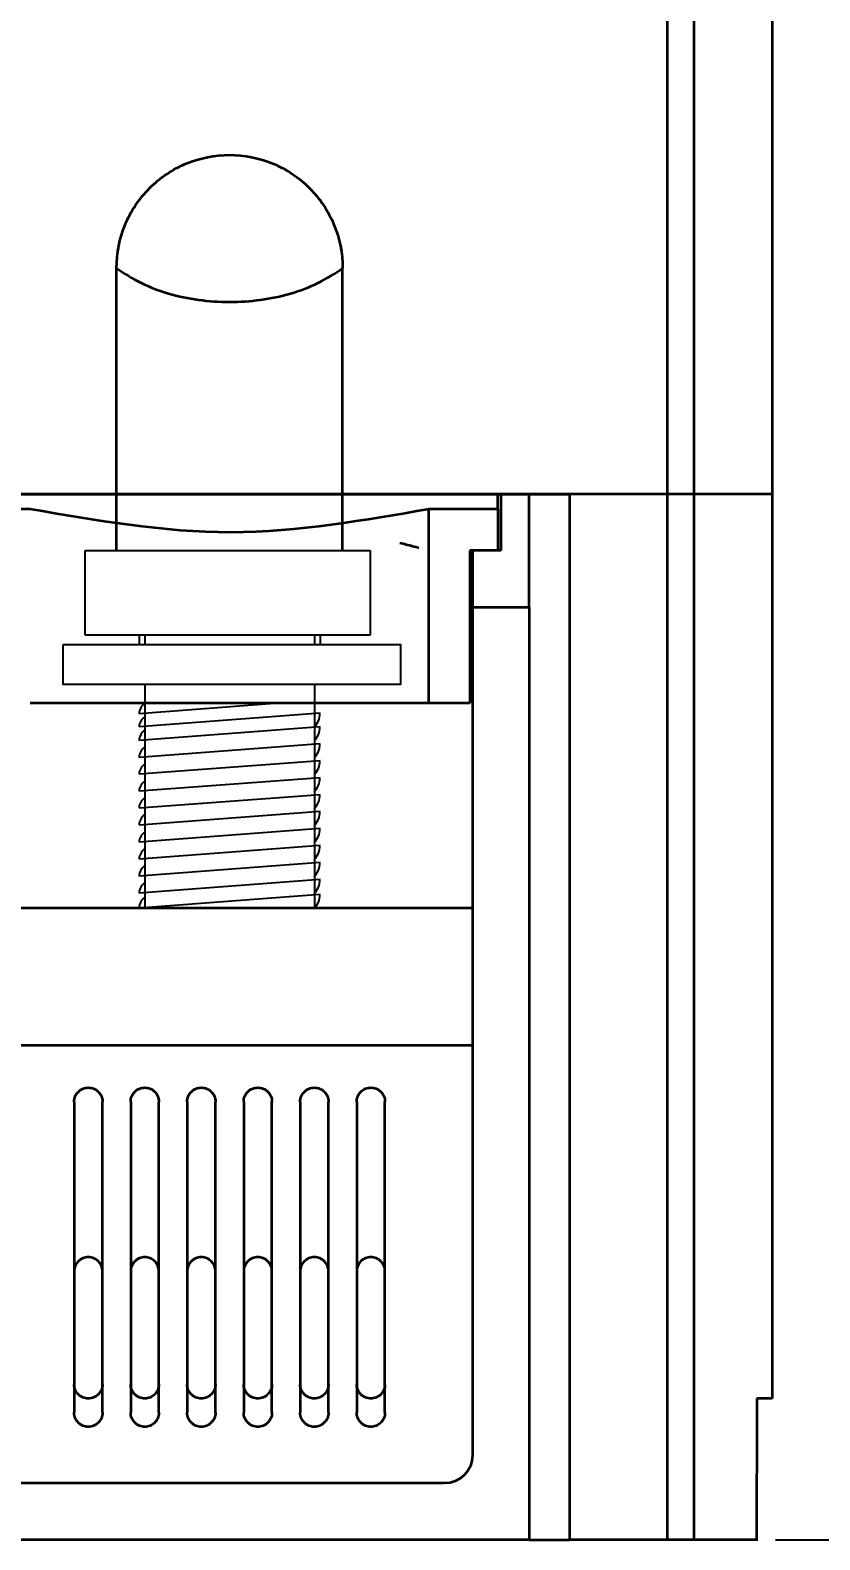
# Model space of a CAD drawing. Header units: millimetres. Extents: x 25 to 865, y 44 to 1047.
# Drawn here: x 765.9 to 793.9, y 398.8 to 452.2 of the extents above; entities that cross this region are included whole.
import ezdxf

# ---------------------------------------------------------------- set-up
doc = ezdxf.new("R2010")
doc.units = ezdxf.units.MM
for name, color, linetype in [('3', 3, 'Continuous'), ('4', 133, 'Continuous'), ('55', 5, 'Continuous')]:
    doc.layers.add(name, color=color, linetype=linetype)
doc.styles.get("Standard").update_dxf_attribs({"font": 'BareunDotumPro1.ttf'})
doc.dimstyles.new('ISO-25', dxfattribs={"dimtxt": 2.5, "dimasz": 2.5, "dimexe": 1.25, "dimexo": 0.625, "dimtad": 1, "dimtxsty": 'Standard', "dimcen": 2.5, "dimadec": 0, "dimazin": 0, "dimtfac": 1, "dimtmove": 0, "dimatfit": 3, "dimfxl": 0, "dimarcsym": 0})

# ---------------------------------------------------------------- blocks, each defined once
blk = doc.blocks.new('*D22')
at = {"color": 0, "lineweight": -2}
for p, q in [((791.482, 503.757), (808.501, 503.757)), ((807.251, 501.257), (807.251, 401.257)), ((792.306, 398.757), (808.501, 398.757))]:
    blk.add_line(p, q, dxfattribs=at)
at = {"color": 0}
for points in [[(807.667, 501.257), (806.834, 501.257), (807.251, 503.757)], [(806.834, 401.257), (807.667, 401.257), (807.251, 398.757)]]:
    blk.add_solid(points, dxfattribs=at)
at = {"layer": 'Defpoints', "color": 0}
for p in [(790.857, 503.757), (791.681, 398.757), (807.251, 398.757)]:
    blk.add_point(p, dxfattribs=at)
at = {"color": 0, "insert": (805.376, 451.257), "char_height": 2.5, "attachment_point": 5, "rotation": 90}
blk.add_mtext('105', dxfattribs=at)

msp = doc.modelspace()

# ---------------------------------------------------------------- linework, layer by layer
at = {"color": 0, "linetype": 'ByBlock', "lineweight": 35}
for p, q in [((788.475, 398.757), (788.475, 488.457)), ((789.419, 398.757), (789.419, 488.457)), ((792.181, 488.457), (792.181, 435.757)), ((768.981, 433.757), (768.981, 443.757)), ((776.981, 433.757), (776.981, 443.757)), ((792.181, 435.757), (712.181, 435.757)), ((779.681, 435.757), (724.681, 435.757))]:
    msp.add_line(p, q, dxfattribs=at)
for points, knots in [([(768.981, 443.757), (768.981, 444.278), (769.189, 445.329), (770.079, 446.659), (771.408, 447.549), (772.46, 447.757), (772.981, 447.757)], [0, 0, 0, 0, 1.560723, 3.121445, 4.682168, 6.24289, 6.24289, 6.24289, 6.24289]), ([(772.981, 447.757), (773.501, 447.757), (774.553, 447.549), (775.882, 446.659), (776.772, 445.329), (776.981, 444.278), (776.981, 443.757)], [0, 0, 0, 0, 1.560723, 3.121445, 4.682168, 6.24289, 6.24289, 6.24289, 6.24289]), ([(768.981, 443.757), (769.25, 443.555), (769.843, 443.199), (770.826, 442.827), (771.884, 442.605), (772.981, 442.531), (774.077, 442.605), (775.135, 442.827), (776.118, 443.199), (776.711, 443.555), (776.981, 443.757)], [0, 0, 0, 0, 1.012314, 2.059029, 3.140808, 4.242998, 5.345189, 6.426967, 7.473683, 8.485997, 8.485997, 8.485997, 8.485997]), ([(779.681, 433.849), (779.607, 433.868), (779.458, 433.906), (779.235, 433.967), (779.084, 434.005), (779.009, 434.026)], [0, 0, 0, 0, 0.2286263, 0.4602496, 0.6945884, 0.6945884, 0.6945884, 0.6945884])]:
    msp.add_open_spline(points, degree=3, knots=knots, dxfattribs=at)
at = {"layer": '3', "color": 0, "linetype": 'ByBlock', "lineweight": 35}
for p, q in [((721.881, 435.757), (782.481, 435.757)), ((782.481, 435.221), (782.481, 435.757)), ((765.923, 435.221), (759.238, 435.221)), ((782.481, 435.221), (780.038, 435.221)), ((780.038, 428.358), (780.038, 435.221)), ((782.481, 435.221), (782.481, 433.757)), ((781.581, 433.757), (781.481, 433.757)), ((781.481, 433.757), (781.481, 428.358)), ((781.481, 428.358), (780.038, 428.358))]:
    msp.add_line(p, q, dxfattribs=at)
at = {"layer": '3'}
for p, q in [((767.875, 433.757), (777.956, 433.757)), ((767.875, 430.771), (767.875, 433.757)), ((777.956, 433.757), (777.956, 430.771)), ((777.956, 430.771), (767.875, 430.771)), ((769.781, 430.771), (769.781, 430.43)), ((769.981, 430.771), (769.981, 430.43)), ((775.981, 430.771), (775.981, 430.43)), ((776.181, 430.771), (776.181, 430.43)), ((769.981, 429.016), (769.981, 421.107)), ((775.981, 429.016), (775.981, 421.107)), ((774.724, 428.358), (769.781, 427.987)), ((776.181, 428.002), (769.781, 427.522)), ((776.181, 427.522), (769.781, 427.042)), ((776.181, 426.922), (769.781, 426.442)), ((776.181, 426.322), (769.781, 425.842)), ((776.181, 425.722), (769.781, 425.242)), ((776.181, 425.122), (769.781, 424.642)), ((776.181, 424.522), (769.781, 424.042)), ((776.181, 423.922), (769.781, 423.442)), ((776.181, 423.322), (769.781, 422.842)), ((776.181, 422.722), (769.781, 422.242)), ((776.181, 422.122), (769.781, 421.642)), ((776.181, 421.587), (769.781, 421.107))]:
    msp.add_line(p, q, dxfattribs=at)
msp.add_lwpolyline([(767.096, 430.43), (779.025, 430.43), (779.025, 429.016), (767.096, 429.016)], close=True, dxfattribs=at)
for centre, radius, start, end in [((770.195, 427.987), 0.414, 121.1623, 180), ((770.195, 427.522), 0.414, 121.1623, 180), ((775.487, 428.002), 0.693, 314.352, 0), ((770.195, 427.042), 0.414, 121.1623, 180), ((775.487, 427.522), 0.693, 314.352, 0), ((770.195, 426.442), 0.414, 121.1623, 180), ((775.487, 426.922), 0.693, 314.352, 0), ((775.487, 426.322), 0.693, 314.352, 0), ((770.195, 425.842), 0.414, 121.1623, 180), ((775.487, 425.722), 0.693, 314.352, 0), ((770.195, 425.242), 0.414, 121.1623, 180), ((770.195, 424.657), 0.414, 121.1623, 180), ((775.487, 425.122), 0.693, 314.352, 0), ((770.195, 424.057), 0.414, 121.1623, 180), ((775.487, 424.522), 0.693, 314.352, 0), ((770.195, 423.442), 0.414, 121.1623, 180), ((775.487, 423.922), 0.693, 314.352, 0), ((770.195, 422.842), 0.414, 121.1623, 180), ((775.487, 423.322), 0.693, 314.352, 0), ((770.195, 422.242), 0.414, 121.1623, 180), ((775.487, 422.722), 0.693, 314.352, 0), ((770.195, 421.642), 0.414, 121.1623, 180), ((775.487, 422.122), 0.693, 314.352, 0), ((770.195, 421.122), 0.414, 121.1623, 180), ((775.487, 421.587), 0.693, 314.352, 0)]:
    msp.add_arc(centre, radius, start, end, dxfattribs=at)
at = {"layer": '3', "color": 0, "linetype": 'ByBlock', "lineweight": 35}
msp.add_open_spline([(780.038, 435.221), (777.749, 434.839), (775.427, 434.408), (770.626, 434.398), (768.226, 434.837), (765.923, 435.221)], degree=3, knots=[0, 0, 0, 0, 0.5, 0.5, 1, 1, 1, 1], dxfattribs=at)
msp.add_rational_spline([(780.038, 428.358), (775.396, 428.358), (770.565, 428.358), (765.923, 428.358)], [0.989961183242, 0.963981359512, 0.963981359512, 0.989961183242], degree=3, dxfattribs=at)
at = {"layer": '4', "color": 0, "linetype": 'ByBlock', "lineweight": 35}
for p, q in [((782.481, 435.757), (782.581, 435.757)), ((782.581, 435.757), (783.581, 435.757)), ((782.581, 435.757), (782.581, 433.757)), ((783.581, 431.757), (783.581, 435.757)), ((783.581, 435.757), (785.016, 435.757)), ((785.016, 435.757), (785.016, 398.757)), ((792.181, 435.757), (785.016, 435.757)), ((792.181, 435.757), (792.181, 403.757)), ((782.581, 433.757), (781.581, 433.757)), ((781.581, 433.757), (781.581, 431.757)), ((781.581, 431.757), (781.581, 401.757)), ((781.581, 431.757), (783.581, 431.757)), ((783.581, 431.757), (783.581, 398.757)), ((767.481, 414.257), (767.481, 403.257)), ((768.481, 403.257), (768.481, 414.257)), ((769.481, 414.257), (769.481, 403.257)), ((770.481, 403.257), (770.481, 414.257)), ((771.481, 414.257), (771.481, 403.257)), ((772.481, 403.257), (772.481, 414.257)), ((773.481, 414.257), (773.481, 403.257)), ((774.481, 403.257), (774.481, 414.257)), ((775.481, 414.257), (775.481, 403.257)), ((776.481, 403.257), (776.481, 414.257)), ((777.481, 414.257), (777.481, 403.257)), ((778.481, 403.257), (778.481, 414.257)), ((792.181, 403.757), (791.643, 403.757)), ((780.581, 400.757), (765.381, 400.757)), ((783.581, 398.757), (720.781, 398.757)), ((783.581, 398.757), (785.016, 398.757)), ((791.63, 398.757), (785.016, 398.757))]:
    msp.add_line(p, q, dxfattribs=at)
at = {"layer": '4', "color": 0, "linetype": 'ByBlock', "lineweight": 35, "extrusion": (0, 0, -1)}
msp.add_arc((-780.581, 401.757), 1, 180, 270, dxfattribs=at)
at = {"layer": '4', "color": 0, "linetype": 'ByBlock', "lineweight": 35}
for points in [[(781.581, 421.107), (775.965, 421.107), (769.996, 421.107), (764.381, 421.107)], [(764.381, 416.257), (769.996, 416.257), (775.965, 416.257), (781.581, 416.257)]]:
    msp.add_rational_spline(points, [1, 0.960635087259, 0.960635087259, 1], degree=3, dxfattribs=at)
for points, knots in [([(767.481, 414.257), (767.481, 414.291), (767.484, 414.324), (767.497, 414.388), (767.507, 414.42), (767.532, 414.481), (767.548, 414.51), (767.585, 414.565), (767.606, 414.59), (767.675, 414.659), (767.731, 414.695), (767.821, 414.732), (767.852, 414.742), (767.916, 414.754), (767.948, 414.757), (768.012, 414.757), (768.045, 414.754), (768.108, 414.742), (768.139, 414.733), (768.199, 414.708), (768.229, 414.693), (768.283, 414.657), (768.308, 414.636), (768.355, 414.59), (768.376, 414.565), (768.413, 414.511), (768.429, 414.481), (768.454, 414.42), (768.464, 414.389), (768.477, 414.324), (768.481, 414.291), (768.481, 414.257)], [0, 0, 0, 0, 0.0625, 0.0625, 0.125, 0.125, 0.1875, 0.1875, 0.25, 0.25, 0.375, 0.375, 0.4375, 0.4375, 0.5, 0.5, 0.5625, 0.5625, 0.625, 0.625, 0.6875, 0.6875, 0.75, 0.75, 0.8125, 0.8125, 0.875, 0.875, 0.9375, 0.9375, 1, 1, 1, 1]), ([(769.481, 414.257), (769.481, 414.291), (769.484, 414.323), (769.497, 414.387), (769.506, 414.419), (769.532, 414.48), (769.547, 414.509), (769.584, 414.563), (769.605, 414.589), (769.674, 414.658), (769.73, 414.695), (769.85, 414.744), (769.915, 414.757), (770.013, 414.757), (770.046, 414.754), (770.11, 414.742), (770.141, 414.732), (770.201, 414.707), (770.23, 414.692), (770.284, 414.656), (770.31, 414.635), (770.357, 414.589), (770.377, 414.563), (770.414, 414.509), (770.429, 414.48), (770.455, 414.419), (770.464, 414.388), (770.477, 414.324), (770.481, 414.29), (770.481, 414.257)], [0, 0, 0, 0, 0.0625, 0.0625, 0.125, 0.125, 0.1875, 0.1875, 0.25, 0.25, 0.375, 0.375, 0.5, 0.5, 0.5625, 0.5625, 0.625, 0.625, 0.6875, 0.6875, 0.75, 0.75, 0.8125, 0.8125, 0.875, 0.875, 0.9375, 0.9375, 1, 1, 1, 1]), ([(771.481, 414.257), (771.481, 414.29), (771.484, 414.323), (771.497, 414.387), (771.506, 414.419), (771.531, 414.479), (771.547, 414.508), (771.583, 414.562), (771.604, 414.588), (771.673, 414.657), (771.729, 414.695), (771.85, 414.744), (771.915, 414.757), (772.013, 414.757), (772.046, 414.754), (772.11, 414.741), (772.141, 414.732), (772.202, 414.707), (772.231, 414.691), (772.285, 414.655), (772.311, 414.634), (772.357, 414.588), (772.378, 414.562), (772.414, 414.508), (772.43, 414.479), (772.455, 414.419), (772.464, 414.387), (772.477, 414.323), (772.481, 414.29), (772.481, 414.257)], [0, 0, 0, 0, 0.0625, 0.0625, 0.125, 0.125, 0.1875, 0.1875, 0.25, 0.25, 0.375, 0.375, 0.5, 0.5, 0.5625, 0.5625, 0.625, 0.625, 0.6875, 0.6875, 0.75, 0.75, 0.8125, 0.8125, 0.875, 0.875, 0.9375, 0.9375, 1, 1, 1, 1]), ([(773.481, 414.257), (773.481, 414.29), (773.484, 414.323), (773.497, 414.387), (773.506, 414.419), (773.531, 414.479), (773.547, 414.508), (773.583, 414.562), (773.604, 414.588), (773.673, 414.657), (773.729, 414.694), (773.849, 414.744), (773.915, 414.757), (774.013, 414.757), (774.046, 414.754), (774.11, 414.741), (774.141, 414.732), (774.202, 414.707), (774.231, 414.691), (774.285, 414.655), (774.31, 414.634), (774.357, 414.588), (774.378, 414.563), (774.414, 414.508), (774.43, 414.479), (774.455, 414.419), (774.464, 414.387), (774.477, 414.323), (774.481, 414.29), (774.481, 414.257)], [0, 0, 0, 0, 0.0625, 0.0625, 0.125, 0.125, 0.1875, 0.1875, 0.25, 0.25, 0.375, 0.375, 0.5, 0.5, 0.5625, 0.5625, 0.625, 0.625, 0.6875, 0.6875, 0.75, 0.75, 0.8125, 0.8125, 0.875, 0.875, 0.9375, 0.9375, 1, 1, 1, 1]), ([(775.481, 414.257), (775.481, 414.291), (775.484, 414.323), (775.497, 414.387), (775.506, 414.419), (775.532, 414.48), (775.547, 414.509), (775.584, 414.563), (775.605, 414.589), (775.674, 414.658), (775.73, 414.695), (775.85, 414.744), (775.916, 414.757), (776.013, 414.757), (776.046, 414.754), (776.11, 414.741), (776.141, 414.732), (776.201, 414.707), (776.231, 414.692), (776.285, 414.656), (776.31, 414.635), (776.357, 414.589), (776.377, 414.563), (776.414, 414.509), (776.429, 414.48), (776.455, 414.419), (776.464, 414.388), (776.477, 414.324), (776.481, 414.291), (776.481, 414.257)], [0, 0, 0, 0, 0.0625, 0.0625, 0.125, 0.125, 0.1875, 0.1875, 0.25, 0.25, 0.375, 0.375, 0.5, 0.5, 0.5625, 0.5625, 0.625, 0.625, 0.6875, 0.6875, 0.75, 0.75, 0.8125, 0.8125, 0.875, 0.875, 0.9375, 0.9375, 1, 1, 1, 1]), ([(777.481, 414.257), (777.481, 414.291), (777.484, 414.324), (777.497, 414.388), (777.507, 414.42), (777.532, 414.481), (777.548, 414.51), (777.585, 414.565), (777.606, 414.59), (777.676, 414.659), (777.732, 414.696), (777.822, 414.733), (777.853, 414.742), (777.917, 414.754), (777.949, 414.757), (778.014, 414.757), (778.046, 414.754), (778.109, 414.741), (778.14, 414.732), (778.2, 414.708), (778.229, 414.692), (778.283, 414.657), (778.309, 414.636), (778.355, 414.59), (778.376, 414.565), (778.413, 414.511), (778.429, 414.481), (778.454, 414.42), (778.464, 414.389), (778.477, 414.324), (778.481, 414.291), (778.481, 414.257)], [0, 0, 0, 0, 0.0625, 0.0625, 0.125, 0.125, 0.1875, 0.1875, 0.25, 0.25, 0.375, 0.375, 0.4375, 0.4375, 0.5, 0.5, 0.5625, 0.5625, 0.625, 0.625, 0.6875, 0.6875, 0.75, 0.75, 0.8125, 0.8125, 0.875, 0.875, 0.9375, 0.9375, 1, 1, 1, 1]), ([(768.481, 408.257), (768.481, 408.291), (768.477, 408.324), (768.464, 408.388), (768.454, 408.421), (768.429, 408.482), (768.413, 408.51), (768.376, 408.565), (768.355, 408.591), (768.285, 408.659), (768.229, 408.696), (768.139, 408.733), (768.108, 408.742), (768.044, 408.754), (768.012, 408.757), (767.947, 408.757), (767.915, 408.754), (767.852, 408.741), (767.821, 408.732), (767.761, 408.708), (767.732, 408.692), (767.678, 408.657), (767.653, 408.636), (767.582, 408.567), (767.545, 408.512), (767.507, 408.42), (767.497, 408.389), (767.484, 408.324), (767.481, 408.291), (767.481, 408.257)], [0, 0, 0, 0, 0.0625, 0.0625, 0.125, 0.125, 0.1875, 0.1875, 0.25, 0.25, 0.375, 0.375, 0.4375, 0.4375, 0.5, 0.5, 0.5625, 0.5625, 0.625, 0.625, 0.6875, 0.6875, 0.75, 0.75, 0.875, 0.875, 0.9375, 0.9375, 1, 1, 1, 1]), ([(770.481, 408.257), (770.481, 408.291), (770.477, 408.323), (770.464, 408.387), (770.455, 408.419), (770.429, 408.48), (770.414, 408.509), (770.378, 408.563), (770.356, 408.589), (770.287, 408.658), (770.231, 408.695), (770.111, 408.744), (770.045, 408.757), (769.948, 408.757), (769.915, 408.754), (769.851, 408.741), (769.82, 408.732), (769.76, 408.707), (769.731, 408.692), (769.677, 408.656), (769.651, 408.635), (769.605, 408.589), (769.584, 408.563), (769.547, 408.509), (769.532, 408.48), (769.506, 408.419), (769.497, 408.388), (769.484, 408.324), (769.481, 408.291), (769.481, 408.257)], [0, 0, 0, 0, 0.0625, 0.0625, 0.125, 0.125, 0.1875, 0.1875, 0.25, 0.25, 0.375, 0.375, 0.5, 0.5, 0.5625, 0.5625, 0.625, 0.625, 0.6875, 0.6875, 0.75, 0.75, 0.8125, 0.8125, 0.875, 0.875, 0.9375, 0.9375, 1, 1, 1, 1]), ([(772.481, 408.257), (772.481, 408.29), (772.477, 408.323), (772.465, 408.387), (772.455, 408.419), (772.43, 408.479), (772.414, 408.508), (772.378, 408.562), (772.357, 408.588), (772.288, 408.657), (772.232, 408.694), (772.112, 408.744), (772.046, 408.757), (771.948, 408.757), (771.915, 408.754), (771.851, 408.741), (771.82, 408.732), (771.759, 408.707), (771.73, 408.691), (771.676, 408.655), (771.651, 408.635), (771.604, 408.588), (771.583, 408.563), (771.547, 408.509), (771.531, 408.479), (771.506, 408.419), (771.497, 408.388), (771.484, 408.323), (771.481, 408.29), (771.481, 408.257)], [0, 0, 0, 0, 0.0625, 0.0625, 0.125, 0.125, 0.1875, 0.1875, 0.25, 0.25, 0.375, 0.375, 0.5, 0.5, 0.5625, 0.5625, 0.625, 0.625, 0.6875, 0.6875, 0.75, 0.75, 0.8125, 0.8125, 0.875, 0.875, 0.9375, 0.9375, 1, 1, 1, 1]), ([(774.481, 408.257), (774.481, 408.29), (774.477, 408.323), (774.464, 408.387), (774.455, 408.419), (774.43, 408.479), (774.414, 408.508), (774.378, 408.562), (774.357, 408.588), (774.311, 408.634), (774.285, 408.655), (774.231, 408.691), (774.202, 408.707), (774.142, 408.732), (774.111, 408.741), (774.047, 408.754), (774.013, 408.757), (773.916, 408.757), (773.85, 408.744), (773.729, 408.695), (773.674, 408.657), (773.604, 408.588), (773.583, 408.562), (773.547, 408.508), (773.531, 408.479), (773.506, 408.419), (773.497, 408.387), (773.484, 408.323), (773.481, 408.29), (773.481, 408.257)], [0, 0, 0, 0, 0.0625, 0.0625, 0.125, 0.125, 0.1875, 0.1875, 0.25, 0.25, 0.3125, 0.3125, 0.375, 0.375, 0.4375, 0.4375, 0.5, 0.5, 0.625, 0.625, 0.75, 0.75, 0.8125, 0.8125, 0.875, 0.875, 0.9375, 0.9375, 1, 1, 1, 1]), ([(776.481, 408.257), (776.481, 408.29), (776.477, 408.324), (776.464, 408.388), (776.455, 408.419), (776.429, 408.48), (776.414, 408.509), (776.377, 408.563), (776.357, 408.588), (776.31, 408.635), (776.285, 408.655), (776.231, 408.691), (776.202, 408.707), (776.141, 408.732), (776.11, 408.741), (776.047, 408.754), (776.014, 408.757), (775.916, 408.757), (775.851, 408.744), (775.73, 408.695), (775.675, 408.658), (775.605, 408.589), (775.584, 408.563), (775.547, 408.509), (775.532, 408.48), (775.506, 408.419), (775.497, 408.387), (775.484, 408.323), (775.481, 408.291), (775.481, 408.257)], [0, 0, 0, 0, 0.0625, 0.0625, 0.125, 0.125, 0.1875, 0.1875, 0.25, 0.25, 0.3125, 0.3125, 0.375, 0.375, 0.4375, 0.4375, 0.5, 0.5, 0.625, 0.625, 0.75, 0.75, 0.8125, 0.8125, 0.875, 0.875, 0.9375, 0.9375, 1, 1, 1, 1]), ([(778.481, 408.257), (778.481, 408.291), (778.477, 408.324), (778.464, 408.389), (778.454, 408.42), (778.429, 408.481), (778.413, 408.511), (778.376, 408.565), (778.355, 408.59), (778.309, 408.636), (778.283, 408.657), (778.229, 408.692), (778.2, 408.707), (778.14, 408.732), (778.11, 408.741), (778.047, 408.754), (778.014, 408.757), (777.949, 408.757), (777.917, 408.754), (777.854, 408.742), (777.822, 408.733), (777.732, 408.696), (777.676, 408.66), (777.607, 408.591), (777.585, 408.565), (777.548, 408.511), (777.533, 408.482), (777.507, 408.421), (777.497, 408.389), (777.484, 408.324), (777.481, 408.291), (777.481, 408.257)], [0, 0, 0, 0, 0.0625, 0.0625, 0.125, 0.125, 0.1875, 0.1875, 0.25, 0.25, 0.3125, 0.3125, 0.375, 0.375, 0.4375, 0.4375, 0.5, 0.5, 0.5625, 0.5625, 0.625, 0.625, 0.75, 0.75, 0.8125, 0.8125, 0.875, 0.875, 0.9375, 0.9375, 1, 1, 1, 1]), ([(768.481, 404.257), (768.481, 404.224), (768.477, 404.191), (768.464, 404.126), (768.454, 404.094), (768.429, 404.033), (768.413, 404.004), (768.376, 403.95), (768.355, 403.924), (768.285, 403.855), (768.229, 403.819), (768.139, 403.782), (768.108, 403.773), (768.044, 403.76), (768.012, 403.757), (767.948, 403.757), (767.915, 403.761), (767.852, 403.773), (767.821, 403.782), (767.761, 403.807), (767.732, 403.822), (767.678, 403.858), (767.653, 403.878), (767.583, 403.948), (767.545, 404.003), (767.507, 404.094), (767.497, 404.126), (767.484, 404.19), (767.481, 404.224), (767.481, 404.257)], [0, 0, 0, 0, 0.0625, 0.0625, 0.125, 0.125, 0.1875, 0.1875, 0.25, 0.25, 0.375, 0.375, 0.4375, 0.4375, 0.5, 0.5, 0.5625, 0.5625, 0.625, 0.625, 0.6875, 0.6875, 0.75, 0.75, 0.875, 0.875, 0.9375, 0.9375, 1, 1, 1, 1]), ([(770.481, 404.257), (770.481, 404.224), (770.477, 404.192), (770.464, 404.127), (770.455, 404.095), (770.429, 404.035), (770.414, 404.006), (770.377, 403.952), (770.356, 403.926), (770.287, 403.857), (770.231, 403.82), (770.111, 403.77), (770.045, 403.757), (769.948, 403.757), (769.915, 403.761), (769.851, 403.773), (769.82, 403.783), (769.76, 403.808), (769.731, 403.823), (769.677, 403.859), (769.651, 403.88), (769.605, 403.926), (769.584, 403.951), (769.547, 404.005), (769.532, 404.035), (769.506, 404.095), (769.497, 404.127), (769.484, 404.191), (769.481, 404.224), (769.481, 404.257)], [0, 0, 0, 0, 0.0625, 0.0625, 0.125, 0.125, 0.1875, 0.1875, 0.25, 0.25, 0.375, 0.375, 0.5, 0.5, 0.5625, 0.5625, 0.625, 0.625, 0.6875, 0.6875, 0.75, 0.75, 0.8125, 0.8125, 0.875, 0.875, 0.9375, 0.9375, 1, 1, 1, 1]), ([(772.481, 404.257), (772.481, 404.224), (772.477, 404.192), (772.465, 404.128), (772.455, 404.096), (772.43, 404.036), (772.414, 404.007), (772.378, 403.952), (772.357, 403.927), (772.288, 403.858), (772.232, 403.82), (772.112, 403.77), (772.046, 403.757), (771.948, 403.757), (771.915, 403.761), (771.851, 403.773), (771.82, 403.783), (771.759, 403.808), (771.73, 403.823), (771.676, 403.86), (771.651, 403.88), (771.604, 403.927), (771.583, 403.952), (771.547, 404.006), (771.531, 404.035), (771.506, 404.096), (771.497, 404.127), (771.484, 404.191), (771.481, 404.224), (771.481, 404.257)], [0, 0, 0, 0, 0.0625, 0.0625, 0.125, 0.125, 0.1875, 0.1875, 0.25, 0.25, 0.375, 0.375, 0.5, 0.5, 0.5625, 0.5625, 0.625, 0.625, 0.6875, 0.6875, 0.75, 0.75, 0.8125, 0.8125, 0.875, 0.875, 0.9375, 0.9375, 1, 1, 1, 1]), ([(774.481, 404.257), (774.481, 404.224), (774.477, 404.192), (774.465, 404.128), (774.455, 404.096), (774.43, 404.036), (774.415, 404.007), (774.378, 403.952), (774.357, 403.927), (774.288, 403.858), (774.232, 403.82), (774.112, 403.771), (774.046, 403.757), (773.948, 403.757), (773.915, 403.761), (773.851, 403.773), (773.82, 403.783), (773.76, 403.808), (773.73, 403.823), (773.676, 403.859), (773.651, 403.88), (773.604, 403.927), (773.583, 403.952), (773.547, 404.006), (773.531, 404.035), (773.506, 404.096), (773.497, 404.127), (773.484, 404.191), (773.481, 404.224), (773.481, 404.257)], [0, 0, 0, 0, 0.0625, 0.0625, 0.125, 0.125, 0.1875, 0.1875, 0.25, 0.25, 0.375, 0.375, 0.5, 0.5, 0.5625, 0.5625, 0.625, 0.625, 0.6875, 0.6875, 0.75, 0.75, 0.8125, 0.8125, 0.875, 0.875, 0.9375, 0.9375, 1, 1, 1, 1]), ([(776.481, 404.257), (776.481, 404.224), (776.477, 404.192), (776.464, 404.127), (776.455, 404.095), (776.43, 404.035), (776.414, 404.006), (776.378, 403.952), (776.356, 403.926), (776.287, 403.857), (776.232, 403.82), (776.112, 403.77), (776.046, 403.757), (775.949, 403.757), (775.916, 403.76), (775.852, 403.773), (775.821, 403.782), (775.761, 403.807), (775.731, 403.823), (775.677, 403.859), (775.652, 403.879), (775.605, 403.926), (775.584, 403.951), (775.547, 404.005), (775.532, 404.035), (775.506, 404.095), (775.497, 404.127), (775.484, 404.191), (775.481, 404.224), (775.481, 404.257)], [0, 0, 0, 0, 0.0625, 0.0625, 0.125, 0.125, 0.1875, 0.1875, 0.25, 0.25, 0.375, 0.375, 0.5, 0.5, 0.5625, 0.5625, 0.625, 0.625, 0.6875, 0.6875, 0.75, 0.75, 0.8125, 0.8125, 0.875, 0.875, 0.9375, 0.9375, 1, 1, 1, 1]), ([(778.481, 404.257), (778.481, 404.224), (778.477, 404.191), (778.464, 404.126), (778.454, 404.094), (778.429, 404.033), (778.413, 404.004), (778.376, 403.95), (778.355, 403.924), (778.286, 403.856), (778.23, 403.819), (778.141, 403.783), (778.109, 403.773), (778.046, 403.761), (778.014, 403.757), (777.949, 403.757), (777.917, 403.76), (777.853, 403.773), (777.822, 403.782), (777.762, 403.806), (777.733, 403.822), (777.679, 403.857), (777.653, 403.878), (777.606, 403.924), (777.585, 403.949), (777.548, 404.004), (777.533, 404.033), (777.507, 404.094), (777.497, 404.126), (777.484, 404.19), (777.481, 404.224), (777.481, 404.257)], [0, 0, 0, 0, 0.0625, 0.0625, 0.125, 0.125, 0.1875, 0.1875, 0.25, 0.25, 0.375, 0.375, 0.4375, 0.4375, 0.5, 0.5, 0.5625, 0.5625, 0.625, 0.625, 0.6875, 0.6875, 0.75, 0.75, 0.8125, 0.8125, 0.875, 0.875, 0.9375, 0.9375, 1, 1, 1, 1]), ([(768.481, 403.257), (768.481, 403.224), (768.477, 403.191), (768.464, 403.126), (768.454, 403.094), (768.429, 403.033), (768.413, 403.004), (768.376, 402.95), (768.355, 402.924), (768.285, 402.855), (768.229, 402.819), (768.139, 402.782), (768.108, 402.773), (768.044, 402.76), (768.012, 402.757), (767.947, 402.757), (767.915, 402.761), (767.851, 402.773), (767.821, 402.783), (767.761, 402.807), (767.732, 402.823), (767.678, 402.858), (767.652, 402.879), (767.606, 402.925), (767.585, 402.95), (767.548, 403.004), (767.532, 403.033), (767.507, 403.094), (767.497, 403.126), (767.484, 403.19), (767.481, 403.224), (767.481, 403.257)], [0, 0, 0, 0, 0.0625, 0.0625, 0.125, 0.125, 0.1875, 0.1875, 0.25, 0.25, 0.375, 0.375, 0.4375, 0.4375, 0.5, 0.5, 0.5625, 0.5625, 0.625, 0.625, 0.6875, 0.6875, 0.75, 0.75, 0.8125, 0.8125, 0.875, 0.875, 0.9375, 0.9375, 1, 1, 1, 1]), ([(770.481, 403.257), (770.481, 403.224), (770.477, 403.191), (770.464, 403.127), (770.455, 403.095), (770.429, 403.035), (770.414, 403.006), (770.377, 402.951), (770.356, 402.926), (770.287, 402.857), (770.231, 402.82), (770.11, 402.77), (770.045, 402.757), (769.947, 402.757), (769.914, 402.761), (769.851, 402.773), (769.82, 402.783), (769.759, 402.808), (769.73, 402.823), (769.676, 402.859), (769.651, 402.88), (769.604, 402.926), (769.584, 402.952), (769.547, 403.006), (769.532, 403.035), (769.506, 403.096), (769.497, 403.127), (769.484, 403.191), (769.481, 403.224), (769.481, 403.257)], [0, 0, 0, 0, 0.0625, 0.0625, 0.125, 0.125, 0.1875, 0.1875, 0.25, 0.25, 0.375, 0.375, 0.5, 0.5, 0.5625, 0.5625, 0.625, 0.625, 0.6875, 0.6875, 0.75, 0.75, 0.8125, 0.8125, 0.875, 0.875, 0.9375, 0.9375, 1, 1, 1, 1]), ([(772.481, 403.257), (772.481, 403.224), (772.477, 403.192), (772.465, 403.128), (772.455, 403.096), (772.43, 403.035), (772.414, 403.007), (772.378, 402.952), (772.357, 402.926), (772.288, 402.857), (772.232, 402.82), (772.111, 402.77), (772.045, 402.757), (771.948, 402.757), (771.915, 402.761), (771.851, 402.773), (771.819, 402.783), (771.759, 402.808), (771.73, 402.824), (771.676, 402.86), (771.65, 402.88), (771.604, 402.927), (771.583, 402.952), (771.547, 403.006), (771.531, 403.036), (771.506, 403.096), (771.497, 403.127), (771.484, 403.191), (771.481, 403.224), (771.481, 403.257)], [0, 0, 0, 0, 0.0625, 0.0625, 0.125, 0.125, 0.1875, 0.1875, 0.25, 0.25, 0.375, 0.375, 0.5, 0.5, 0.5625, 0.5625, 0.625, 0.625, 0.6875, 0.6875, 0.75, 0.75, 0.8125, 0.8125, 0.875, 0.875, 0.9375, 0.9375, 1, 1, 1, 1]), ([(774.481, 403.257), (774.481, 403.224), (774.477, 403.192), (774.465, 403.128), (774.455, 403.096), (774.43, 403.036), (774.414, 403.007), (774.378, 402.952), (774.357, 402.927), (774.288, 402.858), (774.232, 402.82), (774.112, 402.771), (774.046, 402.757), (773.948, 402.757), (773.915, 402.761), (773.851, 402.773), (773.82, 402.783), (773.76, 402.808), (773.73, 402.823), (773.676, 402.859), (773.651, 402.88), (773.604, 402.927), (773.583, 402.952), (773.547, 403.006), (773.531, 403.035), (773.506, 403.096), (773.497, 403.127), (773.484, 403.191), (773.481, 403.224), (773.481, 403.257)], [0, 0, 0, 0, 0.0625, 0.0625, 0.125, 0.125, 0.1875, 0.1875, 0.25, 0.25, 0.375, 0.375, 0.5, 0.5, 0.5625, 0.5625, 0.625, 0.625, 0.6875, 0.6875, 0.75, 0.75, 0.8125, 0.8125, 0.875, 0.875, 0.9375, 0.9375, 1, 1, 1, 1]), ([(776.481, 403.257), (776.481, 403.224), (776.477, 403.192), (776.464, 403.127), (776.455, 403.096), (776.43, 403.035), (776.414, 403.006), (776.378, 402.952), (776.357, 402.926), (776.287, 402.857), (776.232, 402.82), (776.142, 402.783), (776.11, 402.773), (776.046, 402.761), (776.014, 402.757), (775.949, 402.757), (775.916, 402.76), (775.852, 402.773), (775.821, 402.782), (775.76, 402.807), (775.731, 402.823), (775.677, 402.859), (775.652, 402.879), (775.605, 402.926), (775.584, 402.951), (775.547, 403.005), (775.532, 403.035), (775.506, 403.095), (775.497, 403.127), (775.484, 403.191), (775.481, 403.224), (775.481, 403.257)], [0, 0, 0, 0, 0.0625, 0.0625, 0.125, 0.125, 0.1875, 0.1875, 0.25, 0.25, 0.375, 0.375, 0.4375, 0.4375, 0.5, 0.5, 0.5625, 0.5625, 0.625, 0.625, 0.6875, 0.6875, 0.75, 0.75, 0.8125, 0.8125, 0.875, 0.875, 0.9375, 0.9375, 1, 1, 1, 1]), ([(778.481, 403.257), (778.481, 403.224), (778.477, 403.191), (778.464, 403.126), (778.454, 403.094), (778.429, 403.033), (778.413, 403.005), (778.376, 402.95), (778.355, 402.925), (778.286, 402.856), (778.23, 402.819), (778.141, 402.783), (778.109, 402.773), (778.046, 402.761), (778.014, 402.757), (777.949, 402.757), (777.917, 402.76), (777.853, 402.773), (777.822, 402.782), (777.762, 402.806), (777.733, 402.822), (777.679, 402.858), (777.653, 402.878), (777.606, 402.924), (777.585, 402.95), (777.548, 403.004), (777.532, 403.033), (777.507, 403.094), (777.497, 403.126), (777.484, 403.19), (777.481, 403.224), (777.481, 403.257)], [0, 0, 0, 0, 0.0625, 0.0625, 0.125, 0.125, 0.1875, 0.1875, 0.25, 0.25, 0.375, 0.375, 0.4375, 0.4375, 0.5, 0.5, 0.5625, 0.5625, 0.625, 0.625, 0.6875, 0.6875, 0.75, 0.75, 0.8125, 0.8125, 0.875, 0.875, 0.9375, 0.9375, 1, 1, 1, 1])]:
    msp.add_open_spline(points, degree=3, knots=knots, dxfattribs=at)
msp.add_open_spline([(791.643, 403.757), (791.639, 402.091), (791.634, 400.424), (791.63, 398.757)], degree=3, dxfattribs=at)
at = {"layer": '55', "color": 0, "linetype": 'ByBlock', "lineweight": 35}
msp.add_line((791.681, 398.757), (791.63, 398.757), dxfattribs=at)

# ---------------------------------------------------------------- dimensions: what is measured, and where the dimension line sits
dim = msp.add_linear_dim(base=(807.251, 398.757), p1=(790.857, 503.757), p2=(791.681, 398.757), angle=90, dimstyle='ISO-25')
dim.commit()
dim.dimension.update_dxf_attribs({"geometry": '*D22', "text_midpoint": (805.376, 451.257)})

doc.saveas('drawing.dxf')
